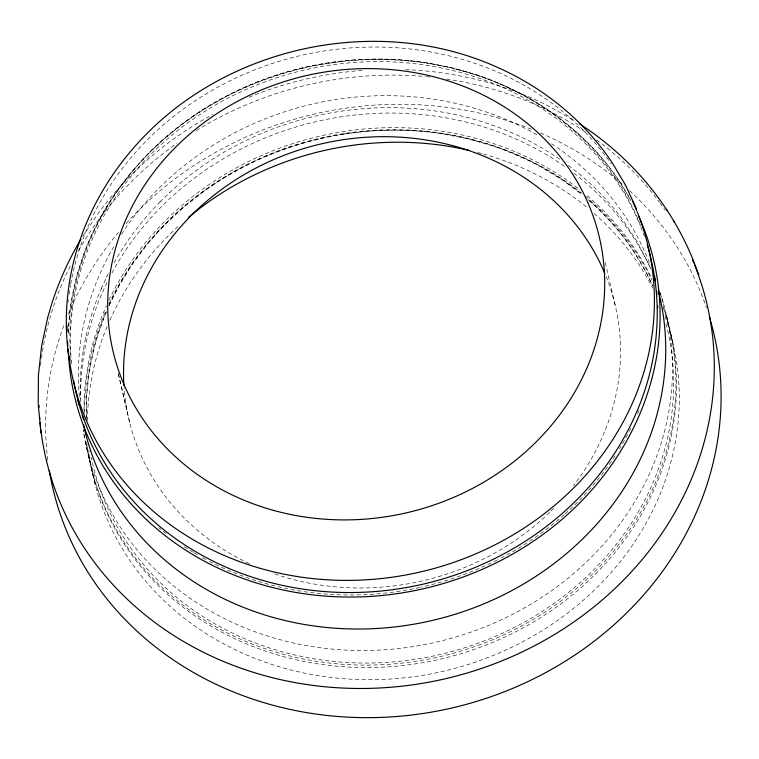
<?xml version="1.0" encoding="UTF-8"?>
<svg xmlns="http://www.w3.org/2000/svg" width="759" height="759" viewBox="0 0 759 759"><rect width="100%" height="100%" fill="white"/><g stroke="black" fill="none" stroke-linecap="round" stroke-linejoin="round"><path stroke-width="0.57" stroke-dasharray="3.79 2.85" d="M68.329 333.343L69.638 313.837M71.299 301.551L76.612 276.637L84.448 252.178C92.095 231.96 102.171 212.691 114.258 194.778L130.15 173.536L148.071 153.669C163.925 137.683 181.524 123.461 200.404 111.203L200.49 111.146C262.111 71.355 337.347 53.291 410.325 60.692L410.42 60.701M69.61 314.017L71.327 301.37M101.592 287.955L101.26 288.676C86.384 323.343 78.917 361.265 80.293 399.006M83.291 350.345L83.471 349.415M85.615 337.964L85.786 337.043M106.232 312.186L98.234 333.694L94.676 345.819L89.458 370.202L86.725 394.984L86.535 419.784M106.639 276.988L109.125 272.13M101.26 288.676L106.962 276.285M109.049 305.801L118.395 286.959L131.952 264.834L147.588 243.981L156.212 233.971L165.32 224.313L184.826 206.23L206.031 189.759L217.264 182.16C255.745 157.379 299.492 140.965 344.709 133.973M114.087 262.804C126.525 240.565 142.151 220.176 159.969 201.989L160.339 201.619M82.636 236.372L99.799 211.173C129.836 171.211 168.84 138.204 212.776 114.448M169.551 192.701L169.902 192.35C253.003 114.941 378.807 87.276 486.623 123.167L487.117 123.328C512.799 131.914 537.4 143.84 559.696 159.238M159.969 201.989L169.902 192.35M249.085 97.256C285.726 82.152 324.814 73.12 364.329 70.226M344.681 133.982L358.324 132.18C381.009 129.723 403.93 129.58 426.634 131.819L440.116 133.48L466.529 138.499L492.174 145.728L504.839 150.225L528.919 160.68L540.56 166.705L562.628 180.149L581.403 194.114M405.61 69.629C453.74 71.431 501.538 83.092 544.877 104.154L573.595 120.026M423.835 62.361L450.571 67.418L476.567 74.761C497.506 81.754 517.676 90.985 536.566 102.418L558.273 117.076L578.292 133.593C593.908 147.872 607.836 163.991 619.572 181.61L630.776 200.367M410.325 60.692L423.939 62.371M568.311 165.367L579.032 173.802C595.341 187.331 610.056 202.748 622.684 219.768L637.095 241.447L650.975 268.667M589.392 200.879L592.779 203.801C608.282 217.985 622.114 233.99 633.765 251.485L646.326 272.747L652.683 285.944M660.273 293.211L663.375 303.249M666.459 315.289L669.855 329.88M670.425 332.309L673.252 344.463M605.265 262.642L615.464 306.494M118.395 373.845L127.521 413.076M118.3 373.627L129.846 423.256M94.932 483.511L85.369 442.212L83.177 429.641M79.344 396.767A295.156 265.052 -13.1 0 1 114.59 245.28M121.44 234.256A295.156 265.052 -13.1 0 1 537.438 135.074M551.508 143.736A295.156 265.052 -13.1 0 1 649.932 264.16M68.301 332.385A297.452 267.121 -13.1 0 1 303.059 68.244A297.452 267.121 -13.1 0 1 630.89 200.518M663.632 308.391A297.424 267.092 -13.1 0 1 441.586 658.831A297.424 267.092 -13.1 0 1 86.716 443.626M84.591 413.133A297.424 267.092 -13.1 0 1 105.615 311.294M108.983 303.809A297.424 267.092 -13.1 0 1 581.451 193.061M585.104 196.012A297.424 267.092 -13.1 0 1 651.962 280.137M659.675 291.371A297.424 267.092 -13.1 0 1 439.461 641.374A297.424 267.092 -13.1 0 1 83.234 429.964M80.739 401.786A297.424 267.092 -13.1 0 1 107.047 282.547M111.905 273.107A297.424 267.092 -13.1 0 1 565.246 166.838M573.785 173.137A297.424 267.092 -13.1 0 1 650.435 268.24M663.072 305.962A297.424 267.092 -13.1 0 1 440.41 656.544A297.424 267.092 -13.1 0 1 86.004 440.078M84.031 410.704A297.424 267.092 -13.1 0 1 106.469 305.649M108.916 300.317A297.424 267.092 -13.1 0 1 579.971 189.892M587.238 195.831A297.424 267.092 -13.1 0 1 651.896 278.724M638.955 410.325A295.156 265.052 -13.1 0 1 637.617 413.541M630.805 428.351A295.156 265.052 -13.1 0 1 629.22 431.482M627.598 434.594A295.156 265.052 -13.1 0 1 619.458 448.892M615.046 455.874A295.156 265.052 -13.1 0 1 565.009 513.938M564.174 514.678A295.156 265.052 -13.1 0 1 554.82 522.647M553.956 523.349A295.156 265.052 -13.1 0 1 498.179 559.525M497.164 560.038A295.156 265.052 -13.1 0 1 420.96 587.191M419.841 587.438A295.156 265.052 -13.1 0 1 209.674 561.527M205.812 559.497A295.156 265.052 -13.1 0 1 201.05 556.878M197.188 554.668A295.156 265.052 -13.1 0 1 194.133 552.856M193.128 552.248A295.156 265.052 -13.1 0 1 183.175 545.92M166.107 533.568A295.156 265.052 -13.1 0 1 158.878 527.685M71.526 363.846A295.156 265.052 -13.1 0 1 301.095 70.834A295.156 265.052 -13.1 0 1 640.359 225.935M640.776 226.979A295.156 265.052 -13.1 0 1 644.334 236.447M40.521 365.705A339.425 304.814 -13.1 0 1 41.328 359.13M41.47 358.039A339.425 304.814 -13.1 0 1 42.276 352.574M42.457 351.474A339.425 304.814 -13.1 0 1 71.023 264.464M78.613 250.413A339.425 304.814 -13.1 0 1 176.771 143.432M196.249 130.548A339.425 304.814 -13.1 0 1 425.334 76.555M426.444 76.659A339.425 304.814 -13.1 0 1 429.774 76.982M446.33 79.04A339.425 304.814 -13.1 0 1 586.337 132.645M596.593 139.884A339.425 304.814 -13.1 0 1 659.362 202.103M660.017 202.995A339.425 304.814 -13.1 0 1 665.159 210.205M606.137 276.608A249.749 224.275 -13.1 0 1 573.434 485.694M553.596 508.407A249.749 224.275 -13.1 0 1 550.408 511.585M549.601 512.372A249.749 224.275 -13.1 0 1 272.045 572.998M249.313 563.624A249.749 224.275 -13.1 0 1 124.078 387.783M664.969 316.285A297.424 267.092 -13.1 0 1 443.806 671.136A297.424 267.092 -13.1 0 1 88.86 450.172M87.437 420.752A297.424 267.092 -13.1 0 1 107.076 326.683M109.856 320.232A297.424 267.092 -13.1 0 1 179.257 225.395M477.847 152.512A297.424 267.092 -13.1 0 1 482.183 153.679M483.265 153.982A297.424 267.092 -13.1 0 1 587.931 208.165M594.174 213.478A297.424 267.092 -13.1 0 1 652.759 288.23M666.051 323.846A295.147 265.052 -13.1 0 1 439.945 654.552A295.147 265.052 -13.1 0 1 91.213 457.44M86.431 417.346A295.147 265.052 -13.1 0 1 106.241 311.664M109.03 305.279A295.147 265.052 -13.1 0 1 582.969 195.129M588.291 199.636A295.147 265.052 -13.1 0 1 652.664 285.754M47.789 460.087A339.425 304.814 -13.1 0 1 64.145 324.691M68.301 314.217A339.425 304.814 -13.1 0 1 118.48 232.349M126.146 223.535A339.425 304.814 -13.1 0 1 531.879 129.428M540.512 133.034A339.425 304.814 -13.1 0 1 624.562 186.135M629.581 190.661A339.425 304.814 -13.1 0 1 706.449 307.784M70.957 361.417A295.156 265.052 -13.1 0 1 70.207 351.322M70.103 349.083A295.156 265.052 -13.1 0 1 305.393 67.266A295.156 265.052 -13.1 0 1 638.509 220.385M638.945 221.429A295.156 265.052 -13.1 0 1 640.216 224.55M68.272 301.978A295.156 265.052 -13.1 0 1 68.509 299.72M69.192 294.094A295.156 265.052 -13.1 0 1 69.667 290.716M70.189 287.348A295.156 265.052 -13.1 0 1 70.568 285.099M70.758 283.98A295.156 265.052 -13.1 0 1 303.79 54.828A295.156 265.052 -13.1 0 1 611.175 163.783"/><path stroke-width="1.14" d="M80.919 239.332C68.87 259.331 59.23 280.745 52.01 302.936L47.675 317.623L41.65 345.819L38.424 375.212L38.206 403.703M579.364 123.726C597.456 135.311 614.145 149.011 629.41 164.115L629.979 164.684C657.19 192.046 679.001 224.778 693.413 260.584M674.068 221.467L674.561 222.264M666.468 209.342L666.962 210.12M636.365 208.659L625.577 185.224L612.409 163.052C600.786 145.605 587.001 129.647 571.536 115.501L570.958 114.96C548.624 94.733 522.866 78.395 495.257 66.365L494.735 66.137C370.753 11.764 213.877 49.326 128.243 154.257L127.863 154.703C108.803 177.948 93.366 204.19 82.75 232.339L82.475 233.089C75.188 252.709 70.226 273.183 67.864 293.98L67.75 294.909C65.53 315.791 65.891 336.93 68.898 357.707M693.821 261.551L698.745 274.881M40.977 433.028L38.273 404.746M658.414 290.887A295.156 265.052 -13.1 0 1 432.023 620.52A295.156 265.052 -13.1 0 1 83.518 424.499M647.237 244.683A295.156 265.052 -13.1 0 1 424.755 583.756A295.156 265.052 -13.1 0 1 73.538 380.316M637.389 212.387A295.156 265.052 -13.1 0 1 426.776 570.417A295.156 265.052 -13.1 0 1 68.87 355.952M68.604 353.722A295.156 265.052 -13.1 0 1 68.13 349.254M67.836 345.895A295.156 265.052 -13.1 0 1 67.513 341.417M67.096 331.294A295.156 265.052 -13.1 0 1 67.048 325.658M632.503 201.021A295.156 265.052 -13.1 0 1 636.962 211.344M638.955 216.799A297.452 267.121 -13.1 0 1 424.575 588.481A297.452 267.121 -13.1 0 1 68.291 349.425M710.671 321.332A339.425 304.814 -13.1 0 1 450.011 708.413A339.425 304.814 -13.1 0 1 49.326 470.627M709.342 316.797A339.425 304.814 -13.1 0 1 710.348 320.194M694.732 265.28A339.425 304.814 -13.1 0 1 452.184 677.094A339.425 304.814 -13.1 0 1 40.853 429.736M40.578 427.383A339.425 304.814 -13.1 0 1 40.085 422.678M39.772 419.139A339.425 304.814 -13.1 0 1 39.591 416.776M39.051 407.393A339.425 304.814 -13.1 0 1 38.975 405.211M692.474 259.796A339.425 304.814 -13.1 0 1 693.84 263.079M188.583 217.273A297.424 267.092 -13.1 0 1 469.1 150.348M654.429 275.498A295.156 265.052 -13.1 0 1 655.302 281.039M656.544 291.067A295.156 265.052 -13.1 0 1 656.867 294.426M657.598 305.64A295.156 265.052 -13.1 0 1 657.683 307.888M83.727 419.613A295.156 265.052 -13.1 0 1 82.285 415.363M79.05 404.623A295.156 265.052 -13.1 0 1 77.892 400.287M123.916 385.468A249.749 224.275 -13.1 0 1 321.114 143.916A249.749 224.275 -13.1 0 1 604.819 273.382M277.775 511.519A249.749 224.275 -13.1 0 0 599.619 238.411A249.749 224.275 -13.1 0 0 191.202 132.825A249.749 224.275 -13.1 0 0 277.775 511.519"/></g></svg>
